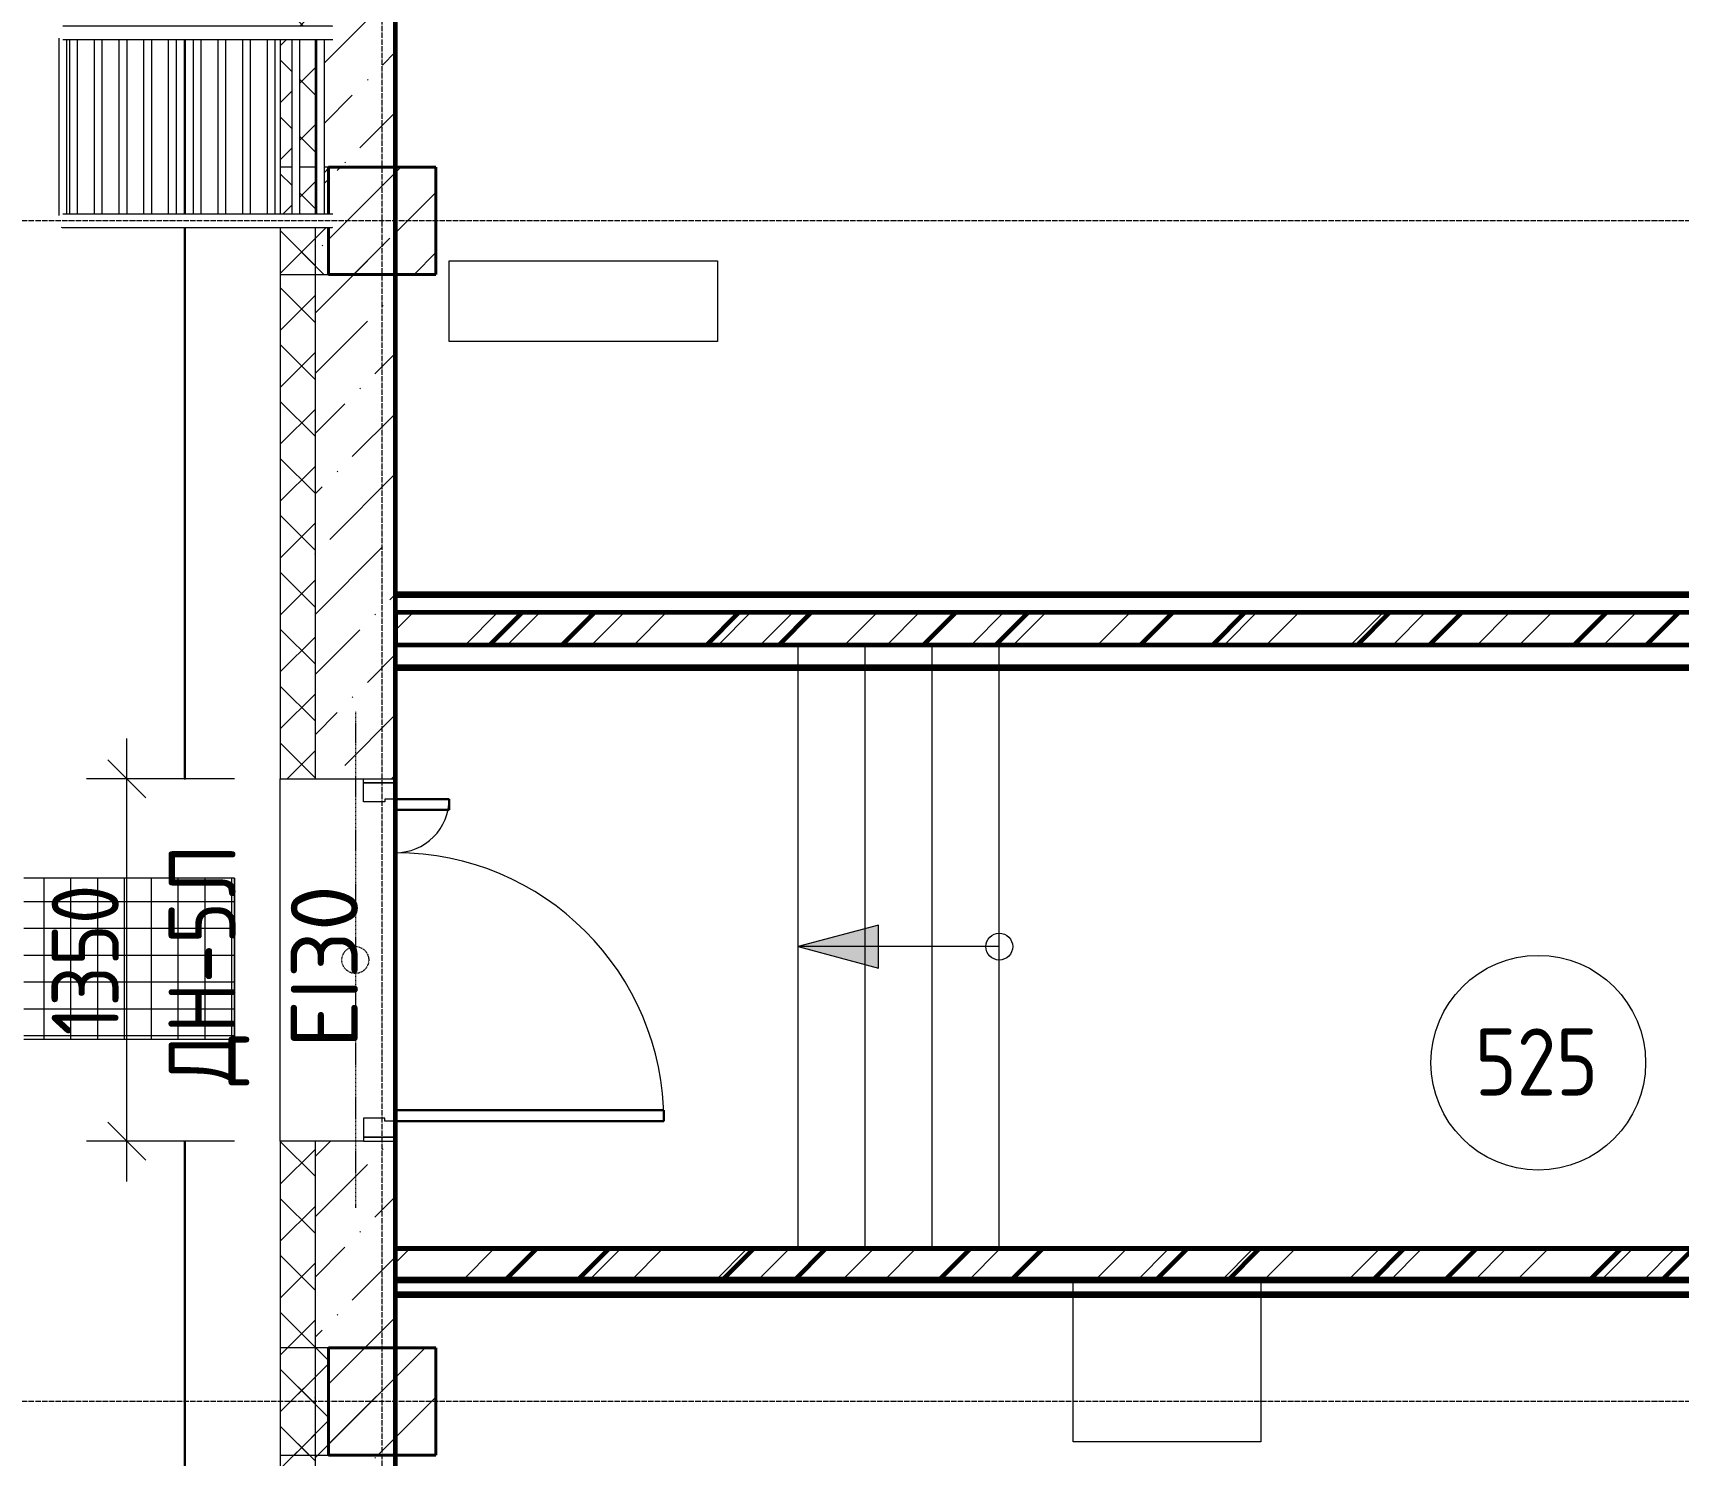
# Model space of a CAD drawing. Header units: millimetres. Extents: x -56773 to 221258, y -262288 to 26541.
# Drawn here: x -4492 to 1639, y -251509 to -246209 of the extents above; entities that cross this region are included whole.
import ezdxf

# ---------------------------------------------------------------- set-up
doc = ezdxf.new("R2010")
doc.units = ezdxf.units.MM
doc.linetypes.add('ADSK_Линия сетки', pattern=[25, 20, -2.5, 0, -2.5])
doc.linetypes.add('ADSK_Невидимые', pattern=[5, 3, -2])
for name, color, linetype, lineweight in [('1.3) Кирпич перегородка сент', 30, 'Continuous', 60), ('3.1 Штукатурка внешн стен для инвесторов', 5, 'Continuous', 60), ('3.2) Штук 4 вып Сентябрь', 162, 'Continuous', 120), ('3.3) Штук инв сент кирпич', 30, 'Continuous', 60), ('4.3)Шпакл баз сент инв подв и 1 эт', 6, 'Continuous', 60), ('Двери', 7, 'Continuous', 9), ('Лестницы', 7, 'Continuous', 9), ('Марки дверей', 7, 'Continuous', 20), ('Марки помещений', 7, 'Continuous', 20), ('Несущие колонны', 7, 'Continuous', 18), ('Обобщенные модели', 7, 'ADSK_Невидимые', 18), ('Оборудование', 7, 'Continuous', 18), ('Оси', 7, 'Continuous', 9), ('Панели витража', 7, 'Continuous', 9), ('Перекрытие', 7, 'Continuous', 18), ('Размеры', 7, 'Continuous', 9), ('Стены внутренние', 7, 'Continuous', 18), ('Стены наружные', 7, 'Continuous', 18), ('Стены несущие', 7, 'Continuous', 30), ('Стены отделка', 7, 'Continuous', 30), ('Стены штриховка', 7, 'Continuous', 9), ('Стрелки вверх', 7, 'Continuous', 18)]:
    doc.layers.add(name, color=color, linetype=linetype, lineweight=lineweight)
doc.styles.add('GOST Common_2', font='', dxfattribs={"width": 0.9, "height": 250})
doc.styles.add('ISOCPEUR', font='isocpeur.ttf', dxfattribs={"height": 250})
doc.styles.get('GOST Common_2').set_extended_font_data('GOST Common')
doc.dimstyles.new('ADSK_Основной_2_5_мм', dxfattribs={"dimscale": 304.8, "dimtxt": 251.428749, "dimasz": 0.463911, "dimexe": 0.492126, "dimexo": 0.984252, "dimgap": 0.098425, "dimtad": 1, "dimrnd": 0.01, "dimdsep": 46, "dimtxsty": 'GOST Common_2', "dimblk1": 'OBLIQUE', "dimblk2": 'OBLIQUE', "dimsah": 1, "dimcen": 0.09, "dimdle": 0.492126, "dimazin": 2, "dimtfac": 1, "dimtdec": 4, "dimtix": 1, "dimtmove": 0, "dimatfit": 3, "dimfxl": 1, "dimtvp": 1, "dimtolj": 1, "dimtzin": 0, "dimlwd": 20, "dimlwe": 20, "dimarcsym": 2})
pattern_1 = [(45, (9.36, -250313.7), (-224.506, 224.506), []), (45, (233.87, -250313.7), (-224.506, 224.506), [396.875, -79.375, 3.353, -76.022])]
pattern_2 = [(45, (9.36, -250313.7), (-106.066, 106.066), []), (135, (9.36, -250313.7), (-106.066, -106.066), [])]
pattern_3 = [(45, (9.36, -250313.7), (-235.732, 235.732), []), (45, (166.5, -250313.7), (-235.732, 235.732), [])]

# ---------------------------------------------------------------- blocks, each defined once
blk = doc.blocks.new('ADSK_КолоннаЖБ_Прямоугольная - 400x400 мм-1807143-Маркировочный 5-й')
at = {"layer": 'Несущие колонны', "lineweight": 40}
for p, q in [((-200, 200), (200, 200)), ((-200, -200), (-200, 200)), ((200, 200), (200, -200)), ((200, -200), (-200, -200))]:
    blk.add_line(p, q, dxfattribs=at)
blk = doc.blocks.new('ADSK_КолоннаЖБ_Прямоугольная - 400x400 мм-V1-Маркировочный 5-й')
at = {"layer": 'Несущие колонны', "lineweight": 40}
for p, q in [((-200, 200), (-25, 200)), ((-200, -200), (-200, 200)), ((25, 200), (200, 200)), ((200, 200), (200, -200)), ((200, -200), (-200, -200))]:
    blk.add_line(p, q, dxfattribs=at)
blk = doc.blocks.new('Дверь двупольная противопожарная наружная - ДН-5Л 1350х2000 Дверной блок двупольный глухой_ противопожарный_ EI30_ левая-2801094-Маркировочный 5-й')
at = {"layer": 'Двери', "lineweight": 30}
for p, q in [((600, 1150), (560, 1150)), ((560, 1150), (560, 150)), ((600, 150), (600, 1150)), ((-600, 350), (-560, 350)), ((-600, 150), (-600, 350)), ((-560, 350), (-560, 150)), ((-560, 150), (-600, 150)), ((560, 150), (600, 150))]:
    blk.add_line(p, q, dxfattribs=at)
at = {"layer": 'Двери'}
for p, q in [((-675, 150), (-660, 150)), ((-675, 30), (-675, 150)), ((-660, 150), (-600, 150)), ((-660, 30), (-660, 150)), ((-660, 150), (-660, 30)), ((-600, 150), (-600, 110)), ((660, 150), (600, 150)), ((600, 150), (600, 110)), ((660, 30), (660, 150)), ((675, 150), (660, 150)), ((660, 150), (660, 30)), ((675, 30), (675, 150)), ((-600, 110), (-590, 110)), ((-590, 110), (-590, 30)), ((600, 110), (590, 110)), ((590, 110), (590, 30)), ((-660, 30), (-675, 30)), ((-590, 30), (-660, 30)), ((590, 30), (660, 30)), ((660, 30), (675, 30))]:
    blk.add_line(p, q, dxfattribs=at)
for centre, radius, start, end in [((600, 150), 1000, 90, 180), ((-600, 150), 200, 360, 90)]:
    blk.add_arc(centre, radius, start, end, dxfattribs=at)
blk = doc.blocks.new('Системная панель - 1_Алюминиевая панель RAL 1013-3095988-Маркировочный 5-й')
at = {"layer": 'Панели витража', "lineweight": 18}
for p, q in [((-1248.4, 2.5), (-8498.4, 2.5)), ((-1248.4, -2.5), (-1248.4, 2.5)), ((2156.6, 2.5), (101.6, 2.5)), ((101.6, 2.5), (101.6, -2.5)), ((2856.6, 2.5), (2206.6, 2.5)), ((-8498.4, -2.5), (-1248.4, -2.5)), ((101.6, -2.5), (2156.6, -2.5)), ((2206.6, -2.5), (2856.6, -2.5))]:
    blk.add_line(p, q, dxfattribs=at)
blk = doc.blocks.new('Pozharnaya_lestnitsa - Тип 1-1242896-Маркировочный 5-й')
at = {"layer": 'Оборудование'}
for p, q in [((-275, 1142.9), (-275, 1009.9)), ((430.3, 1157.9), (-230.3, 1157.9)), ((-225, 657.9), (-225, 1142.9)), ((-225, 1127.9), (425, 1127.9)), ((425.1, 1117.9), (-225, 1117.9)), ((425, 1142.9), (425, 1009.9)), ((475, 657.9), (475, 1142.9)), ((-225.1, 1087.9), (425.2, 1087.9)), ((425.1, 1025.9), (-225.1, 1025.9)), ((-225.1, 995.9), (425, 995.9)), ((425, 933.9), (-225.2, 933.9)), ((-225.1, 903.9), (425.1, 903.9)), ((425.2, 841.9), (-225, 841.9)), ((-225, 811.9), (425.1, 811.9)), ((425, 749.9), (-225.1, 749.9)), ((-275, 735.6), (-275, 142.9)), ((-225.3, 719.9), (425, 719.9)), ((425, 735.6), (425, 142.9)), ((425.3, 657.9), (-225, 657.9)), ((-225, 627.9), (425.2, 627.9)), ((425.2, 565.9), (-225, 565.9)), ((-225, 535.9), (425.1, 535.9)), ((425.1, 473.9), (-225, 473.9)), ((-225, 443.9), (425.3, 443.9)), ((425, 381.9), (-225.1, 381.9)), ((-225, 299.5), (-225, 425.4)), ((475, 299.5), (475, 425.4)), ((-225.2, 351.9), (425.3, 351.9)), ((-225.1, 259.9), (425.1, 259.9)), ((425, 289.9), (-225, 289.9)), ((425.1, 197.9), (-225.3, 197.9)), ((-225, 142.9), (-225, 217.5)), ((475, 142.9), (475, 217.5)), ((-225.1, 167.9), (425.2, 167.9))]:
    blk.add_line(p, q, dxfattribs=at)
at = {"layer": 'Оборудование', "flags": 128}
for points in [[(-275, 1142.9), (-275, 1142.5), (-275, 1141.3), (-275, 1139.3), (-275, 1136.5), (-275, 1132.9), (-275, 1128.6), (-275, 1123.4), (-275, 1117.5), (-275, 1110.8), (-275, 1103.4), (-275, 1095.3), (-275, 1086.4), (-275, 1076.8), (-275, 1066.5), (-275, 1055.6), (-275, 1043.9), (-275, 1031.7), (-275, 1018.8), (-275, 1005.3), (-275, 991.3), (-275, 976.6), (-275, 961.5), (-275, 945.8), (-275, 929.7), (-275, 913), (-275, 896), (-275, 878.6), (-275, 860.7), (-275, 842.6), (-275, 824.1), (-275, 805.3), (-275, 786.3), (-275, 767), (-275, 747.5), (-275, 727.9), (-275, 708.1), (-275, 688.2), (-275, 668.3), (-275, 648.3), (-275, 628.3), (-275, 608.3), (-275, 588.4), (-275, 568.6), (-275, 548.9), (-275, 529.3), (-275, 509.9), (-275, 490.7), (-275, 471.8), (-275, 453.2), (-275, 434.8), (-275, 416.8), (-275, 399.2), (-275, 381.9), (-275, 365), (-275, 348.6), (-275, 332.7), (-275, 317.3), (-275, 302.4), (-275, 288), (-275, 274.2), (-275, 261), (-275, 248.4), (-275, 236.4), (-275, 225.1), (-275, 214.5), (-275, 204.5), (-275, 195.2), (-275, 186.7), (-275, 178.9), (-275, 171.8), (-275, 165.5), (-275, 159.9), (-275, 155.1), (-275, 151.1), (-275, 147.9), (-275, 145.5), (-275, 143.8), (-275, 143), (-275, 142.9)], [(-225, 142.9), (-225, 143.3), (-225, 144.5), (-225, 146.5), (-225, 149.3), (-225, 152.9), (-225, 157.2), (-225, 162.4), (-225, 168.3), (-225, 174.9), (-225, 182.4), (-225, 190.5), (-225, 199.4), (-225, 209), (-225, 219.3), (-225, 230.2), (-225, 241.8), (-225, 254.1), (-225, 267), (-225, 280.5), (-225, 294.5), (-225, 309.2), (-225, 324.3), (-225, 340), (-225, 356.1), (-225, 372.7), (-225, 389.8), (-225, 407.2), (-225, 425.1), (-225, 443.2), (-225, 461.7), (-225, 480.5), (-225, 499.5), (-225, 518.8), (-225, 538.3), (-225, 557.9), (-225, 577.7), (-225, 597.6), (-225, 617.5), (-225, 637.5), (-225, 657.5), (-225, 677.5), (-225, 697.4), (-225, 717.2), (-225, 736.9), (-225, 756.5), (-225, 775.9), (-225, 795), (-225, 814), (-225, 832.6), (-225, 851), (-225, 869), (-225, 886.6), (-225, 903.9), (-225, 920.7), (-225, 937.1), (-225, 953.1), (-225, 968.5), (-225, 983.4), (-225, 997.8), (-225, 1011.6), (-225, 1024.8), (-225, 1037.4), (-225, 1049.4), (-225, 1060.7), (-225, 1071.3), (-225, 1081.3), (-225, 1090.6), (-225, 1099.1), (-225, 1106.9), (-225, 1114), (-225, 1120.3), (-225, 1125.9), (-225, 1130.7), (-225, 1134.7), (-225, 1137.9), (-225, 1140.3), (-225, 1141.9), (-225, 1142.8), (-225, 1142.9)], [(425, 1142.9), (425, 1142.5), (425, 1141.3), (425, 1139.3), (425, 1136.5), (425, 1132.9), (425, 1128.6), (425, 1123.4), (425, 1117.5), (425, 1110.8), (425, 1103.4), (425, 1095.3), (425, 1086.4), (425, 1076.8), (425, 1066.5), (425, 1055.6), (425, 1043.9), (425, 1031.7), (425, 1018.8), (425, 1005.3), (425, 991.3), (425, 976.6), (425, 961.5), (425, 945.8), (425, 929.7), (425, 913), (425, 896), (425, 878.6), (425, 860.7), (425, 842.6), (425, 824.1), (425, 805.3), (425, 786.3), (425, 767), (425, 747.5), (425, 727.9), (425, 708.1), (425, 688.2), (425, 668.3), (425, 648.3), (425, 628.3), (425, 608.3), (425, 588.4), (425, 568.6), (425, 548.9), (425, 529.3), (425, 509.9), (425, 490.7), (425, 471.8), (425, 453.2), (425, 434.8), (425, 416.8), (425, 399.2), (425, 381.9), (425, 365), (425, 348.6), (425, 332.7), (425, 317.3), (425, 302.4), (425, 288), (425, 274.2), (425, 261), (425, 248.4), (425, 236.4), (425, 225.1), (425, 214.5), (425, 204.5), (425, 195.2), (425, 186.7), (425, 178.9), (425, 171.8), (425, 165.5), (425, 159.9), (425, 155.1), (425, 151.1), (425, 147.9), (425, 145.5), (425, 143.8), (425, 143), (425, 142.9)], [(475, 142.9), (475, 143.3), (475, 144.5), (475, 146.5), (475, 149.3), (475, 152.9), (475, 157.2), (475, 162.4), (475, 168.3), (475, 174.9), (475, 182.4), (475, 190.5), (475, 199.4), (475, 209), (475, 219.3), (475, 230.2), (475, 241.8), (475, 254.1), (475, 267), (475, 280.5), (475, 294.5), (475, 309.2), (475, 324.3), (475, 340), (475, 356.1), (475, 372.7), (475, 389.8), (475, 407.2), (475, 425.1), (475, 443.2), (475, 461.7), (475, 480.5), (475, 499.5), (475, 518.8), (475, 538.3), (475, 557.9), (475, 577.7), (475, 597.6), (475, 617.5), (475, 637.5), (475, 657.5), (475, 677.5), (475, 697.4), (475, 717.2), (475, 736.9), (475, 756.5), (475, 775.9), (475, 795), (475, 814), (475, 832.6), (475, 851), (475, 869), (475, 886.6), (475, 903.9), (475, 920.7), (475, 937.1), (475, 953.1), (475, 968.5), (475, 983.4), (475, 997.8), (475, 1011.6), (475, 1024.8), (475, 1037.4), (475, 1049.4), (475, 1060.7), (475, 1071.3), (475, 1081.3), (475, 1090.6), (475, 1099.1), (475, 1106.9), (475, 1114), (475, 1120.3), (475, 1125.9), (475, 1130.7), (475, 1134.7), (475, 1137.9), (475, 1140.3), (475, 1141.9), (475, 1142.8), (475, 1142.9)]]:
    blk.add_lwpolyline(points, dxfattribs=at)
at = {"layer": 'Оборудование'}
for centre, start, end in [((-250, 1142.9), 165, 180), ((-250, 142.9), 180, 195), ((-250, 142.9), 345, 0), ((450, 142.9), 180, 195), ((450, 142.9), 345, 360)]:
    blk.add_arc(centre, 25, start, end, dxfattribs=at)
blk = doc.blocks.new('TN_Дорожка_ брусчатка - Дорожка_ брусчатка 50 мм-3128622-Маркировочный 5-й')
at = {"layer": 'Оборудование', "lineweight": 9}
h = blk.add_hatch(dxfattribs=at)
h.set_pattern_fill('FP_29', color=256, style=0, pattern_type=2)
h.set_pattern_definition([(0, (-4550.76, 654.41), (0, 100), []), (90, (-4550.76, 654.41), (-99.989, 6e-15), [])])
h.paths.add_polyline_path([(-3750.8, 354.4), (-3750.8, 954.4), (-4535.4, 954.4), (-4535.4, 354.4)])
at = {"layer": 'Оборудование'}
for p, q in [((-3750.8, 954.4), (-4536.1, 954.4)), ((-3750.8, 354.4), (-3750.8, 954.4)), ((-3750.8, 954.4), (-3750.1, 954.4)), ((-3750.1, 954.4), (-3750.1, 354.4)), ((-4536.1, 354.4), (-3750.8, 354.4)), ((-3750.1, 354.4), (-3750.8, 354.4))]:
    blk.add_line(p, q, dxfattribs=at)
blk = doc.blocks.new('BS_Перемычка металлическая - BS_Перемычка металлическая-3930218-Маркировочный 5-й')
at = {"layer": 'Обобщенные модели', "linetype": 'ADSK_Невидимые', "lineweight": 18}
blk.add_line((-925, 0), (925, 0), dxfattribs=at)
blk.add_circle((0, 0), 50, dxfattribs=at)
blk = doc.blocks.new('ADSK_Марка_Помещение_ОдноЗначение - Номер-159740-Маркировочный 5-й')
at = {"layer": 'Марки помещений'}
blk.add_circle((0, 0), 4, dxfattribs=at)
blk = doc.blocks.new('_Oblique')
at = {"color": 0, "linetype": 'ByBlock', "lineweight": -2}
blk.add_line((-0.5, -0.5), (0.5, 0.5), dxfattribs=at)
blk = doc.blocks.new('*D6861')
at = {"layer": 'Defpoints', "color": 0, "lineweight": 25, "transparency": 16777216}
for p in [(-4142.4, -248988.7), (-3440.6, -248988.7), (-3440.6, -250338.7)]:
    blk.add_point(p, dxfattribs=at)
at = {"layer": 'Размеры', "color": 0, "lineweight": 20, "transparency": 16777216}
for p, q in [((-4142.4, -250488.7), (-4142.4, -248838.7)), ((-3740.6, -248988.7), (-4292.4, -248988.7)), ((-3740.6, -250338.7), (-4292.4, -250338.7))]:
    blk.add_line(p, q, dxfattribs=at)
at = {"layer": 'Размеры', "color": 0, "lineweight": 20, "transparency": 16777216, "xscale": 141.4, "yscale": 141.4, "zscale": 141.4}
for p, rotation in [((-4142.4, -248988.7), 90), ((-4142.4, -250338.7), 270)]:
    blk.add_blockref('_Oblique', p, dxfattribs=dict(at, rotation=rotation))
at = {"layer": 'Размеры', "color": 0, "lineweight": 9, "transparency": 16777216, "insert": (-4297.4, -249663.7), "char_height": 250, "width": 700.591, "attachment_point": 5, "rotation": 90, "style": 'GOST Common_2'}
blk.add_mtext('\\A1;1350', dxfattribs=at)

msp = doc.modelspace()

# ---------------------------------------------------------------- hatches: boundary and pattern name
at = {"layer": '1.3) Кирпич перегородка сент', "transparency": 33554687}
h = msp.add_hatch(dxfattribs=at)
h.set_pattern_fill('ANSI32', color=256, scale=60)
h.paths.add_polyline_path([(8809.3615, -248368.7359), (-3140.6385, -248368.7359), (-3140.6385, -248488.7359), (8809.3615, -248488.7359)])
h = msp.add_hatch(dxfattribs=at)
h.set_pattern_fill('ANSI32', color=256, scale=60)
h.paths.add_polyline_path([(16009.3615, -250858.7359), (-3140.6385, -250858.7359), (-3140.6385, -250738.7359), (16009.3615, -250738.7359)])
h.paths.add_polyline_path([(15889.3615, -250853.7359), (16009.3615, -250853.7359), (16009.3615, -251108.7359), (15889.3615, -251108.7359)])
at = {"layer": 'Несущие колонны', "lineweight": 9}
h = msp.add_hatch(dxfattribs=at)
h.set_pattern_fill('FP_1', color=256, style=0, pattern_type=2)
h.set_pattern_definition(pattern_1)
h.paths.add_polyline_path([(-2990.6385, -247108.7359), (-2990.6385, -246708.7359), (-3390.6385, -246708.7359), (-3390.6385, -246883.7359), (-3374.1547, -246884.5933), (-3365.3935, -246889.1916), (-3360.7021, -246894.0018), (-3357.6483, -246899.4699), (-3356.249, -246904.0986), (-3355.6385, -246908.7359), (-3357.6585, -246918.0266), (-3360.7847, -246923.5775), (-3366.1006, -246928.8228), (-3371.2052, -246931.6568), (-3375.7971, -246932.9943), (-3390.6385, -246933.7359), (-3390.6385, -247108.7359), (-3154.4525, -247108.7359)])
h = msp.add_hatch(dxfattribs=at)
h.set_pattern_fill('FP_1', color=256, style=0, pattern_type=2)
h.set_pattern_definition(pattern_1)
h.paths.add_polyline_path([(-3390.6385, -251508.7359), (-2990.6385, -251508.7359), (-2990.6385, -251108.7359), (-3390.6385, -251108.7359)])
at = {"layer": 'Стены внутренние', "lineweight": 9}
h = msp.add_hatch(dxfattribs=at)
h.set_pattern_fill('FP_2', color=256, style=0, pattern_type=2)
h.set_pattern_definition([(45, (9.36, -250313.7), (84.1895, 308.696), [396.875, -79.375, 3.353, -76.022])])
h.paths.add_polyline_path([(-3390.6385, -257108.7359), (-3140.6385, -257108.7359), (-3140.6385, -250338.7359), (-3440.6385, -250338.7359), (-3440.6385, -257108.7359)])
h.paths.add_polyline_path([(-3440.6385, -248988.7359), (-3140.6385, -248988.7359), (-3140.6385, -241108.7359), (-3440.6385, -241108.7359), (-3440.6385, -246183.7359), (-3374.1547, -246184.5933), (-3365.3935, -246189.1916), (-3360.7021, -246194.0018), (-3357.6483, -246199.4699), (-3356.249, -246204.0986), (-3355.6385, -246208.7359), (-3357.6585, -246218.0266), (-3360.7847, -246223.5775), (-3366.1006, -246228.8228), (-3371.2052, -246231.6568), (-3376.3102, -246233.029), (-3380.6385, -246233.7359), (-3405.6385, -246233.7359), (-3405.6385, -246883.7359), (-3374.1547, -246884.5933), (-3365.3935, -246889.1916), (-3360.7021, -246894.0018), (-3357.6483, -246899.4699), (-3356.249, -246904.0986), (-3355.6385, -246908.7359), (-3357.6585, -246918.0266), (-3360.7847, -246923.5775), (-3366.1006, -246928.8228), (-3371.2052, -246931.6568), (-3375.7971, -246932.9943), (-3380.6385, -246933.7359), (-3440.6385, -246933.7359), (-3440.6385, -247220.452)])
h.paths.add_polyline_path([(-3435.6385, -246883.7359), (-3435.6385, -246233.7359), (-3440.6385, -246233.7359), (-3440.6385, -246883.7359)])
h = msp.add_hatch(dxfattribs=at)
h.set_pattern_fill('FP_9', color=256, style=0, pattern_type=2)
h.set_pattern_definition(pattern_3)
h.paths.add_polyline_path([(6459.3615, -248488.7359), (6459.3615, -248368.7359), (-3140.6385, -248368.7359), (-3140.6385, -248488.7359), (5148.0505, -248488.7359)])
h.paths.add_polyline_path([(7809.3615, -248488.7359), (8809.3615, -248488.7359), (8809.3615, -248368.7359), (7809.3615, -248368.7359)])
h = msp.add_hatch(dxfattribs=at)
h.set_pattern_fill('FP_9', color=256, style=0, pattern_type=2)
h.set_pattern_definition(pattern_3)
h.paths.add_polyline_path([(-3140.6385, -250858.7359), (3409.3615, -250858.7359), (3409.3615, -250738.7359), (-3140.6385, -250738.7359)])
h.paths.add_polyline_path([(8809.3615, -250858.7359), (8809.3615, -250738.7359), (4759.3615, -250738.7359), (4759.3615, -250858.7359), (8035.8776, -250858.7359)])
at = {"layer": 'Стены наружные', "lineweight": 9}
h = msp.add_hatch(dxfattribs=at)
h.set_pattern_fill('FP_4', color=256, style=0, pattern_type=2)
h.set_pattern_definition(pattern_2)
h.paths.add_polyline_path([(-3440.6385, -257108.7359), (-3440.6385, -250338.7359), (-3570.6385, -250338.7359), (-3570.6385, -257108.7359), (-3515.4309, -257108.7359)])
h.paths.add_polyline_path([(-3570.6385, -248988.7359), (-3440.6385, -248988.7359), (-3440.6385, -246933.7359), (-3570.6385, -246933.7759), (-3570.6385, -247220.452)])
h.paths.add_polyline_path([(-3493.245, -246883.7359), (-3440.6385, -246883.7359), (-3440.6385, -246233.7359), (-3497.6385, -246233.7359), (-3497.6385, -246883.7359), (-3494.2365, -246883.7359)])
h.paths.add_polyline_path([(-3537.8263, -246883.7359), (-3527.6385, -246883.7359), (-3527.6385, -246233.7359), (-3570.6385, -246233.7359), (-3570.6385, -246883.7359)])
h.paths.add_polyline_path([(-3537.2076, -246183.7359), (-3440.6385, -246183.7359), (-3440.6385, -241108.7359), (-3570.6385, -241108.7359), (-3570.6385, -246183.7359), (-3537.8263, -246183.7359)])
h = msp.add_hatch(dxfattribs=at)
h.set_pattern_fill('FP_4', color=256, style=0, pattern_type=2)
h.set_pattern_definition(pattern_2)
h.paths.add_polyline_path([(-3390.6385, -247108.7359), (-3390.6385, -246933.7359), (-3570.6385, -246933.7759), (-3570.6385, -247108.7359), (-3515.4309, -247108.7359)])
h.paths.add_polyline_path([(-3435.6385, -246883.7359), (-3435.6385, -246708.7359), (-3497.6385, -246708.7359), (-3497.6385, -246883.7359), (-3455.2726, -246883.7359)])
h.paths.add_polyline_path([(-3405.6385, -246883.7359), (-3390.6385, -246883.7359), (-3390.6385, -246708.7359), (-3405.6385, -246708.7359)])
h.paths.add_polyline_path([(-3537.8263, -246883.7359), (-3527.6385, -246883.7359), (-3527.6385, -246708.7359), (-3570.6385, -246708.7359), (-3570.6385, -246883.7359)])
h = msp.add_hatch(dxfattribs=at)
h.set_pattern_fill('FP_4', color=256, style=0, pattern_type=2)
h.set_pattern_definition(pattern_2)
h.paths.add_polyline_path([(-3515.4309, -251508.7359), (-3390.6385, -251508.7359), (-3390.6385, -251108.7359), (-3570.6385, -251108.7359), (-3570.6385, -251508.7359)])
at = {"layer": 'Стрелки вверх'}
msp.add_hatch(color=256, dxfattribs=at).paths.add_polyline_path([(-1340.6385, -249694.1206), (-1340.6385, -249533.3511), (-1640.6385, -249613.7359)])

# ---------------------------------------------------------------- linework, layer by layer
at = {"layer": '1.3) Кирпич перегородка сент'}
for points in [[(8809.3615, -248368.7359), (-3140.6385, -248368.7359), (-3140.6385, -248488.7359), (8809.3615, -248488.7359)], [(16009.3615, -250853.7359), (-3140.6385, -250853.7359), (-3140.6385, -250738.7359), (16009.3615, -250738.7359)]]:
    msp.add_lwpolyline(points, close=True, dxfattribs=at)
at = {"layer": '3.1 Штукатурка внешн стен для инвесторов'}
msp.add_lwpolyline([(-3140.6385, -257258.7359), (-3140.6385, -240958.7359), (8809.3615, -240958.7359), (8809.3615, -247708.7359), (12609.3615, -247708.7359), (12609.3615, -247483.7359)], dxfattribs=at)
at = {"layer": '3.2) Штук 4 вып Сентябрь'}
for points in [[(8745.8127, -247708.7359), (8745.8127, -248303.3719), (-3140.6385, -248303.3719)], [(-3140.6385, -248574.0426), (8759.9651, -248574.0426), (8759.9651, -250738.7359)], [(-3140.6385, -250910.4056), (8709.3615, -250910.4056), (8709.3615, -250944.6801)]]:
    msp.add_lwpolyline(points, dxfattribs=at)
at = {"layer": '3.3) Штук инв сент кирпич'}
for points in [[(8809.3615, -247708.7359), (8809.3615, -248368.7359), (-3140.6385, -248368.7359)], [(-3140.6385, -248488.7359), (8809.3615, -248488.7359), (8809.3615, -250738.7359), (-3140.6385, -250738.7359)], [(-3140.6385, -250858.7359), (8809.3615, -250858.7359), (8809.3615, -251108.7359)]]:
    msp.add_lwpolyline(points, dxfattribs=at)
at = {"layer": '4.3)Шпакл баз сент инв подв и 1 эт'}
for points in [[(8745.8127, -247708.7359), (8745.8127, -248303.3719), (-3140.6385, -248303.3719)], [(-3140.6385, -248574.0426), (8759.9651, -248574.0426), (8759.9651, -250738.7359)], [(-3140.6385, -250910.4056), (8709.3615, -250910.4056), (8709.3615, -250944.6801)]]:
    msp.add_lwpolyline(points, dxfattribs=at)
at = {"layer": 'Лестницы'}
for p, q in [((-1640.6385, -250738.7359), (-1640.6385, -248488.7359)), ((-1640.6385, -250738.7359), (-1640.6385, -248488.7359)), ((-1390.6385, -250738.7359), (-1390.6385, -248488.7359)), ((-1390.6385, -250738.7359), (-1390.6385, -248488.7359)), ((-1140.6385, -250738.7359), (-1140.6385, -248488.7359)), ((-1140.6385, -250738.7359), (-1140.6385, -248488.7359)), ((-890.6385, -250738.7359), (-890.6385, -248488.7359)), ((-890.6385, -250738.7359), (-890.6385, -248488.7359))]:
    msp.add_line(p, q, dxfattribs=at)
at = {"layer": 'Несущие колонны', "lineweight": 9}
for p, q in [((-2990.6385, -246708.7359), (-3390.6385, -246708.7359)), ((-3390.6385, -246708.7359), (-3390.6385, -246883.7359)), ((-2990.6385, -247108.7359), (-2990.6385, -246708.7359)), ((-3390.6385, -246933.7359), (-3390.6385, -247108.7359)), ((-3390.6385, -247108.7359), (-2990.6385, -247108.7359)), ((-2990.6385, -251108.7359), (-3390.6385, -251108.7359)), ((-3390.6385, -251108.7359), (-3390.6385, -251508.7359)), ((-2990.6385, -251508.7359), (-2990.6385, -251108.7359)), ((-3390.6385, -251508.7359), (-2990.6385, -251508.7359))]:
    msp.add_line(p, q, dxfattribs=at)
at = {"layer": 'Оси', "color": 253, "linetype": 'ADSK_Линия сетки', "lineweight": 5, "true_color": 0xaaaaaa}
for p, q in [((-3190.6385, -261287.5872), (-3190.6385, -225812.7907)), ((62528.5982, -246908.7359), (-25230.7352, -246908.7359)), ((62528.5982, -251308.7359), (-25230.7352, -251308.7359))]:
    msp.add_line(p, q, dxfattribs=at)
at = {"layer": 'Перекрытие'}
for p, q in [((-2940.6385, -247058.7359), (-1940.6385, -247058.7359)), ((-2940.6385, -247358.7359), (-2940.6385, -247058.7359)), ((-1940.6385, -247058.7359), (-1940.6385, -247358.7359)), ((-1940.6385, -247358.7359), (-2940.6385, -247358.7359)), ((-615.6385, -251458.7359), (-615.6385, -250858.7359)), ((84.3615, -250858.7359), (84.3615, -251458.7359)), ((84.3615, -251458.7359), (-615.6385, -251458.7359))]:
    msp.add_line(p, q, dxfattribs=at)
at = {"layer": 'Стены внутренние', "lineweight": 5}
msp.add_line((-3140.6385, -249103.7359), (-3140.6385, -250223.7359), dxfattribs=at)
at = {"layer": 'Стены наружные', "lineweight": 9}
msp.add_line((-3570.6385, -250338.7359), (-3570.6385, -248988.7359), dxfattribs=at)
at = {"layer": 'Стены несущие', "lineweight": 9}
for p, q in [((-3140.6385, -248368.7359), (-3140.6385, -241108.7359)), ((6459.3615, -248368.7359), (-3140.6385, -248368.7359)), ((-3140.6385, -248988.7359), (-3140.6385, -248488.7359)), ((-3140.6385, -248488.7359), (6459.3615, -248488.7359)), ((-3440.6385, -248988.7359), (-3260.6385, -248988.7359)), ((-3260.6385, -250338.7359), (-3440.6385, -250338.7359)), ((-3140.6385, -250738.7359), (-3140.6385, -250338.7359)), ((3409.3615, -250738.7359), (-3140.6385, -250738.7359)), ((-3140.6385, -257108.7359), (-3140.6385, -250858.7359)), ((3409.3615, -250858.7359), (-3140.6385, -250858.7359))]:
    msp.add_line(p, q, dxfattribs=at)
at = {"layer": 'Стены отделка', "lineweight": 9}
for p, q in [((-3570.6385, -246233.7359), (-3570.6385, -246883.7359)), ((-3527.4925, -246708.7359), (-3570.6385, -246708.7359)), ((-3435.4925, -246708.7359), (-3497.7845, -246708.7359)), ((-3390.6385, -246708.7359), (-3405.7845, -246708.7359)), ((-3390.6385, -246883.7359), (-3390.6385, -246708.7359)), ((-3570.6385, -246933.7359), (-3570.6385, -248988.7359)), ((-3390.6385, -247108.7359), (-3390.6385, -246933.7359)), ((-3570.6385, -247108.7359), (-3390.6385, -247108.7359)), ((-3570.6385, -248988.7359), (-3440.6385, -248988.7359)), ((-3440.6385, -250338.7359), (-3570.6385, -250338.7359)), ((-3570.6385, -250338.7359), (-3570.6385, -257178.7359)), ((-3390.6385, -251108.7359), (-3570.6385, -251108.7359)), ((-3390.6385, -251508.7359), (-3390.6385, -251108.7359)), ((-3570.6385, -251508.7359), (-3390.6385, -251508.7359))]:
    msp.add_line(p, q, dxfattribs=at)
at = {"layer": 'Стены штриховка', "lineweight": 9}
for p, q in [((-3440.6385, -246233.7359), (-3440.6385, -246883.7359)), ((-3440.6385, -246933.7359), (-3440.6385, -248988.7359)), ((-3140.6385, -248368.7359), (-3140.6385, -248488.7359)), ((-3440.6385, -250338.7359), (-3440.6385, -257108.7359)), ((-3140.6385, -250858.7359), (-3140.6385, -250738.7359))]:
    msp.add_line(p, q, dxfattribs=at)
at = {"layer": 'Стрелки вверх'}
for p, q in [((-1340.6385, -249533.3511), (-1640.6385, -249613.7359)), ((-1340.6385, -249694.1206), (-1340.6385, -249533.3511)), ((-1390.6385, -249613.7359), (-1640.6385, -249613.7359)), ((-1640.6385, -249613.7359), (-1340.6385, -249694.1206)), ((-1140.6385, -249613.7359), (-1390.6385, -249613.7359)), ((-890.6385, -249613.7359), (-1140.6385, -249613.7359))]:
    msp.add_line(p, q, dxfattribs=at)
msp.add_circle((-890.6385, -249613.7359), 50, dxfattribs=at)

# ---------------------------------------------------------------- block references
at = {"layer": 'Двери', "color": 8, "true_color": 0x7f7f7f, "rotation": 269.9999999999997}
msp.add_blockref('Дверь двупольная противопожарная наружная - ДН-5Л 1350х2000 Дверной блок двупольный глухой_ противопожарный_ EI30_ левая-2801094-Маркировочный 5-й', (-3290.6385, -249663.7359), dxfattribs=at)
at = {"layer": 'Марки помещений', "xscale": 99.99999999999993, "yscale": 99.99999999999993, "zscale": 99.99999999999993}
msp.add_blockref('ADSK_Марка_Помещение_ОдноЗначение - Номер-159740-Маркировочный 5-й', (1118.2027, -250046.4426), dxfattribs=at)
at = {"layer": 'Несущие колонны', "lineweight": 40, "rotation": 89.9999999999999}
for name, p in [('ADSK_КолоннаЖБ_Прямоугольная - 400x400 мм-V1-Маркировочный 5-й', (-3190.6385, -246908.7359)), ('ADSK_КолоннаЖБ_Прямоугольная - 400x400 мм-1807143-Маркировочный 5-й', (-3190.6385, -251308.7359))]:
    msp.add_blockref(name, p, dxfattribs=at)
at = {"layer": 'Обобщенные модели', "linetype": 'ADSK_Невидимые', "lineweight": 18, "rotation": 269.9999999999995}
msp.add_blockref('BS_Перемычка металлическая - BS_Перемычка металлическая-3930218-Маркировочный 5-й', (-3290.6385, -249663.7359), dxfattribs=at)
at = {"layer": 'Оборудование', "rotation": 89.99999999999748}
msp.add_blockref('Pozharnaya_lestnitsa - Тип 1-1242896-Маркировочный 5-й', (-3237.7416, -246658.7359), dxfattribs=at)
at = {"layer": 'Оборудование'}
msp.add_blockref('TN_Дорожка_ брусчатка - Дорожка_ брусчатка 50 мм-3128622-Маркировочный 5-й', (9.3615, -250313.7049), dxfattribs=at)
at = {"layer": 'Панели витража', "rotation": 89.99999999999862}
msp.add_blockref('Системная панель - 1_Алюминиевая панель RAL 1013-3095988-Маркировочный 5-й', (-3925.6385, -249090.331), dxfattribs=at)

# ---------------------------------------------------------------- texts
at = {"layer": 'Марки дверей', "lineweight": 5, "char_height": 250, "attachment_point": 1, "rotation": 90, "style": 'GOST Common_2'}
for s, insert, width in [('\\fGOST Common|b0|i0|c204|p34|;\\W.9;Л', (-3987.2583, -249428.5867), 223.670812), ('-5', (-3987.2583, -249750.0554), 389.620125), ('ДН', (-3987.2583, -250131.0554), 461.772)]:
    msp.add_mtext(s, dxfattribs=dict(at, insert=insert, width=width))
at = {"layer": 'Марки дверей', "color": 1, "lineweight": 5, "true_color": 0xff0000, "insert": (-3531.1854, -249992.1554), "char_height": 250, "width": 737.5525, "attachment_point": 1, "rotation": 90, "style": 'ISOCPEUR'}
msp.add_mtext('EI30', dxfattribs=at)
at = {"layer": 'Марки помещений', "lineweight": 9, "insert": (881.9454, -249918.7175), "char_height": 250, "width": 584.430187, "attachment_point": 1, "style": 'GOST Common_2'}
msp.add_mtext('525', dxfattribs=at)

# ---------------------------------------------------------------- dimensions: what is measured, and where the dimension line sits
at = {"layer": 'Размеры', "lineweight": 9}
dim = msp.add_linear_dim(base=(-4142.3595, -248988.7359), p1=(-3440.6385, -250338.7359), p2=(-3440.6385, -248988.7359), angle=90, dimstyle='ADSK_Основной_2_5_мм', override={"dimpost": '<>', "dimfxl": 1350}, dxfattribs=at)
dim.commit()
dim.dimension.update_dxf_attribs({"geometry": '*D6861', "text_midpoint": (-4297.3595, -249663.7359)})

doc.saveas('drawing.dxf')
